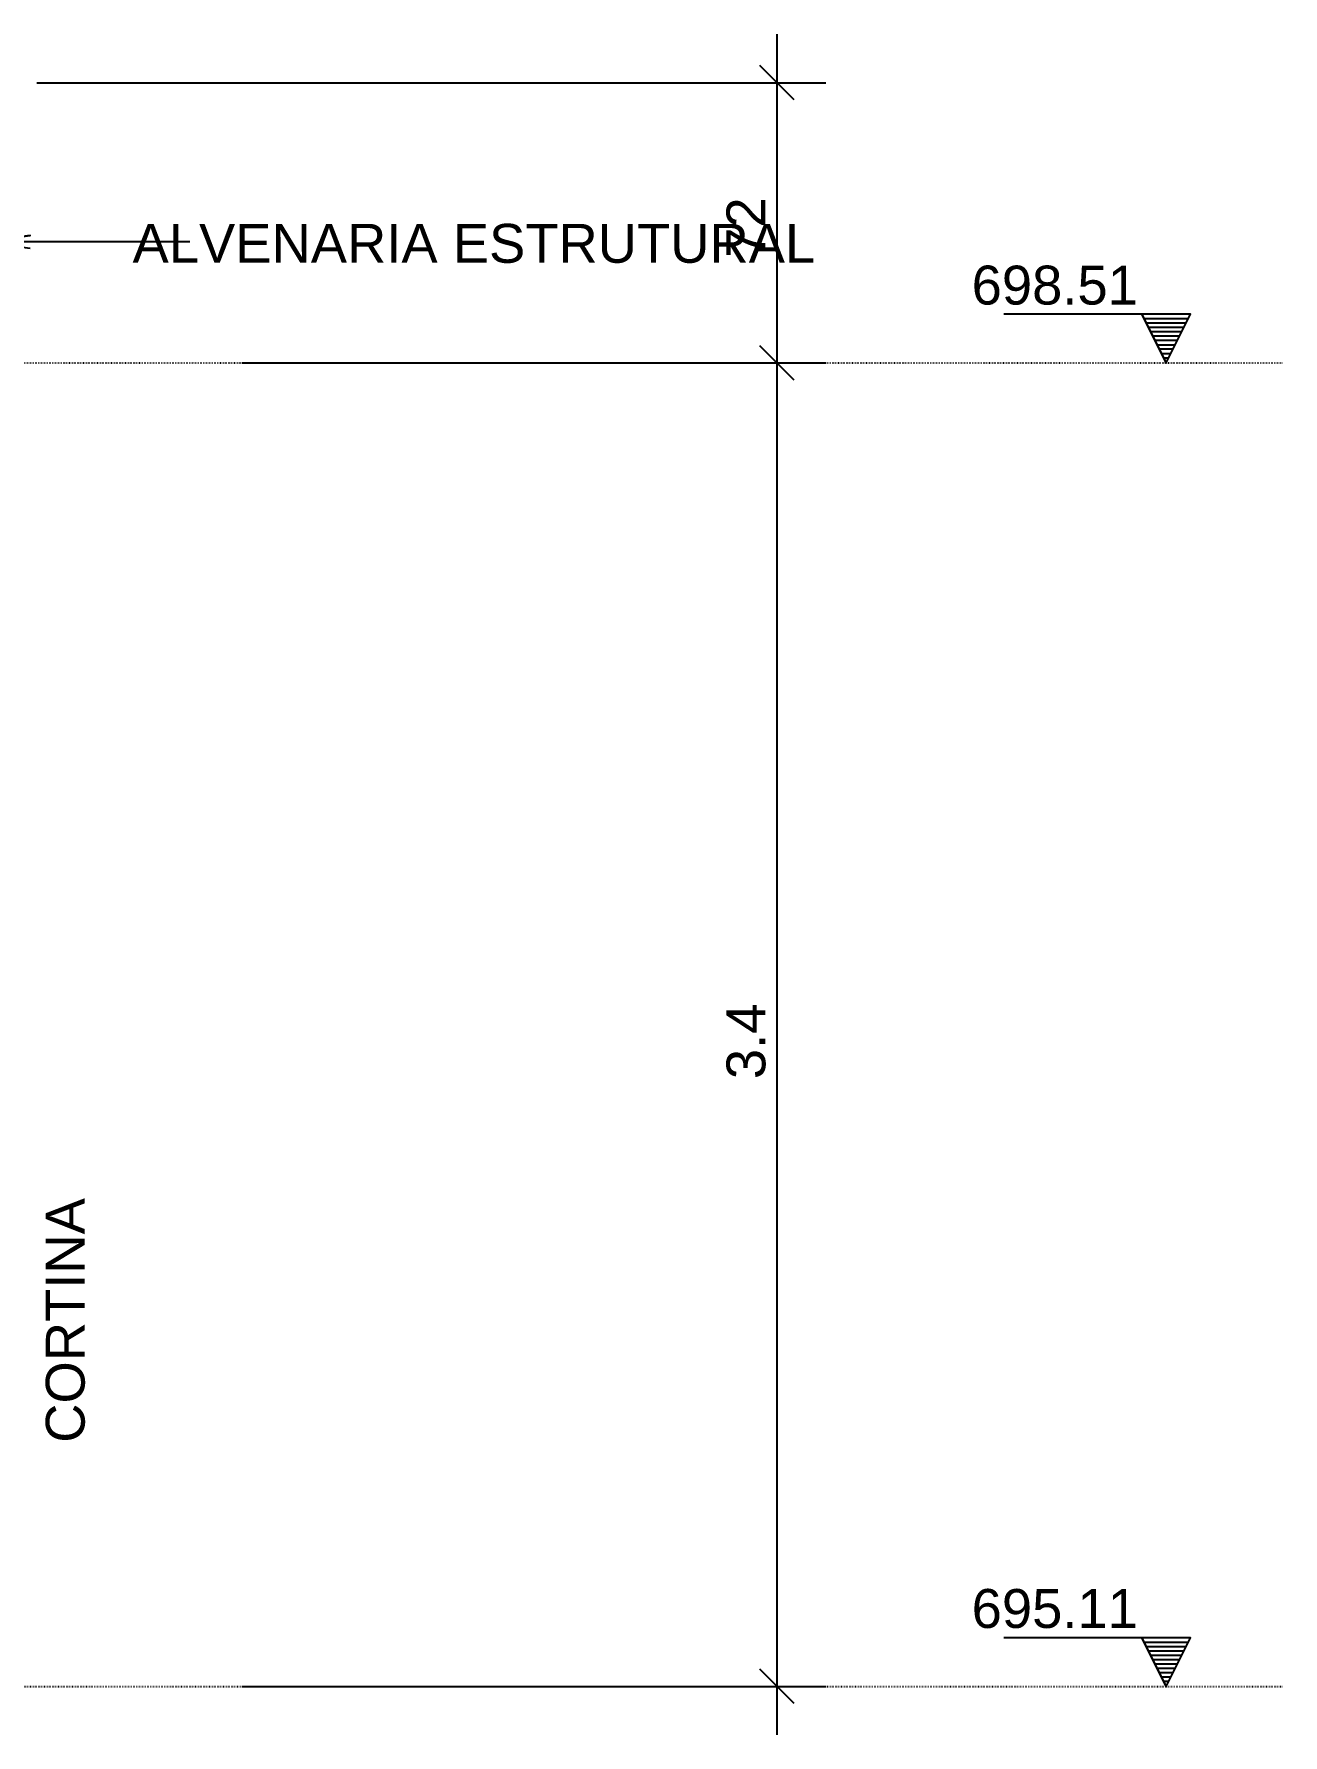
# Model space of a CAD drawing. Extents: x 37185 to 43130, y -8131 to -3926.
# Drawn here: x 41311.9 to 41632.8, y -4878.8 to -4441.8 of the extents above; entities that cross this region are included whole.
import ezdxf

# ---------------------------------------------------------------- set-up
doc = ezdxf.new("R2010")
doc.units = 0
doc.header["$MEASUREMENT"] = 0
doc.linetypes.add('ESTILO_TQS_0002', pattern=[0.4, 0.1, -0.3])
for name, color, linetype in [('67', 7, 'CONTINUOUS'), ('74', 2, 'CONTINUOUS'), ('75', 9, 'CONTINUOUS'), ('79', 12, 'CONTINUOUS')]:
    doc.layers.add(name, color=color, linetype=linetype)
doc.styles.add('TQS_ARIAL', font='arial.ttf')

msp = doc.modelspace()

# ---------------------------------------------------------------- linework, layer by layer
at = {"layer": '67', "linetype": 'ESTILO_TQS_0002'}
for p, q in [((37759.73, -4526.34), (41632.8, -4526.34)), ((37736.11, -4866.35), (41632.8, -4866.35))]:
    msp.add_line(p, q, dxfattribs=at)
at = {"layer": '75', "linetype": 'Continuous'}
for p, q in [((41502.8, -4538.84), (41502.8, -4441.84)), ((41507.22, -4458.75), (41498.38, -4449.92)), ((41312.56, -4454.34), (41515.3, -4454.34)), ((41502.8, -4878.85), (41502.8, -4513.84)), ((41609.05, -4513.84), (41561.05, -4513.84)), ((41602.8, -4526.34), (41596.55, -4513.84)), ((41602.8, -4526.34), (41609.05, -4513.84)), ((41597.11, -4514.96), (41608.49, -4514.96)), ((41597.66, -4516.07), (41607.93, -4516.07)), ((41598.22, -4517.19), (41607.38, -4517.19)), ((41598.78, -4518.3), (41606.82, -4518.3)), ((41507.22, -4530.76), (41498.38, -4521.92)), ((41507.22, -4530.76), (41498.38, -4521.92)), ((41507.22, -4530.76), (41498.38, -4521.92)), ((41599.34, -4519.42), (41606.26, -4519.42)), ((41599.89, -4520.53), (41605.71, -4520.53)), ((41600.45, -4521.65), (41605.15, -4521.65)), ((41601.01, -4522.76), (41604.59, -4522.76)), ((41352.8, -4526.34), (41352.8, -4526.34)), ((41352.8, -4526.34), (41352.8, -4526.34)), ((41365.3, -4526.34), (41515.3, -4526.34)), ((41365.3, -4526.34), (41515.3, -4526.34)), ((41440.3, -4526.34), (41440.3, -4526.34)), ((41452.8, -4526.34), (41515.3, -4526.34)), ((41601.57, -4523.88), (41604.03, -4523.88)), ((41602.12, -4524.99), (41603.48, -4524.99)), ((41609.05, -4853.85), (41561.05, -4853.85)), ((41602.8, -4866.35), (41596.55, -4853.85)), ((41597.11, -4854.96), (41608.49, -4854.96)), ((41602.8, -4866.35), (41609.05, -4853.85)), ((41597.66, -4856.08), (41607.93, -4856.08)), ((41598.22, -4857.19), (41607.38, -4857.19)), ((41598.78, -4858.31), (41606.82, -4858.31)), ((41599.34, -4859.42), (41606.26, -4859.42)), ((41507.22, -4870.77), (41498.38, -4861.93)), ((41507.22, -4870.77), (41498.38, -4861.93)), ((41599.89, -4860.54), (41605.71, -4860.54)), ((41600.45, -4861.65), (41605.15, -4861.65)), ((41601.01, -4862.77), (41604.59, -4862.77)), ((41601.57, -4863.88), (41604.03, -4863.88)), ((41352.8, -4866.35), (41352.8, -4866.35)), ((41352.8, -4866.35), (41352.8, -4866.35)), ((41365.3, -4866.35), (41515.3, -4866.35)), ((41365.3, -4866.35), (41515.3, -4866.35)), ((41602.12, -4864.99), (41603.48, -4864.99))]:
    msp.add_line(p, q, dxfattribs=at)
msp.add_lwpolyline([(41351.87, -4495.24), (41298.46, -4495.24), (41310.85, -4493.61), (41298.46, -4495.24), (41310.85, -4496.87)], dxfattribs=at)
at = {"layer": '79', "linetype": 'Continuous'}
for points in [[(41596.55, -4513.84), (41602.8, -4526.34), (41609.05, -4513.84), (41596.55, -4513.84)], [(41596.55, -4853.85), (41602.8, -4866.35), (41609.05, -4853.85), (41596.55, -4853.85)]]:
    msp.add_lwpolyline(points, dxfattribs=at)

# ---------------------------------------------------------------- texts
at = {"layer": '74', "linetype": 'Continuous', "style": 'TQS_ARIAL'}
msp.add_text('CORTINA', height=10, rotation=90, dxfattribs=at).set_placement((41324.89, -4803.77))
at = {"layer": '75', "linetype": 'Continuous', "style": 'TQS_ARIAL'}
for s, p in [('72', (41499.8, -4499.34)), ('3.4', (41499.8, -4710.35))]:
    msp.add_text(s, height=10, rotation=90, dxfattribs=at).set_placement(p)
for s, p in [('ALVENARIA ESTRUTURAL', (41337.18, -4500.61)), ('698.51', (41552.8, -4511.34)), ('695.11', (41552.8, -4851.35))]:
    msp.add_text(s, height=10, dxfattribs=at).set_placement(p)

doc.saveas('drawing.dxf')
